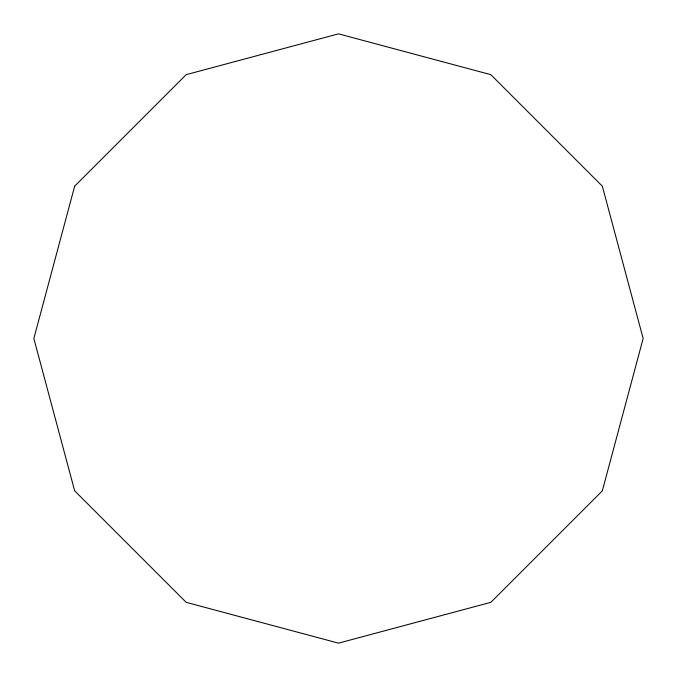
<?xml version="1.0" encoding="UTF-8"?>
<svg xmlns="http://www.w3.org/2000/svg" width="677" height="677" viewBox="0 0 677 677"><rect width="100%" height="100%" fill="white"/><g stroke="black" fill="none" stroke-linecap="round" stroke-linejoin="round"><path stroke-width="1.02" d="M74.665 186.175L33.85 338.5L74.665 490.825L186.175 602.335L338.5 643.15L490.825 602.335L602.335 490.825L643.15 338.5L602.335 186.175L490.825 74.665L338.5 33.85L186.175 74.665L74.665 186.175"/></g></svg>
